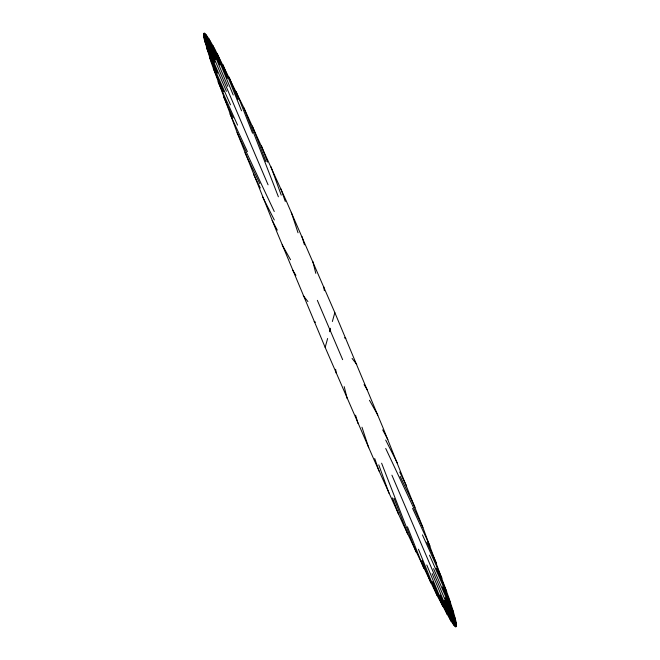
<?xml version="1.0" encoding="UTF-8"?>
<svg xmlns="http://www.w3.org/2000/svg" width="660" height="660" viewBox="0 0 660 660"><rect width="100%" height="100%" fill="white"/><g stroke="black" fill="none" stroke-linecap="round" stroke-linejoin="round"><path stroke-width="0.99" d="M325.157 347.366L277.109 232.535L237.113 132.536L211.258 62.609L203.932 38.189L203.486 33.388L205.194 33.652L209.047 38.998L214.962 49.319L243.961 107.984L286.06 200.45L334.843 312.634L382.891 427.465L422.887 527.464L448.742 597.391L453.461 612.018L456.068 621.811L456.514 626.612L454.806 626.348L450.953 621.002L437.143 595.559L403.177 524.345L373.939 459.55L325.157 347.366L327.632 338.498M329.513 331.733L330.487 328.267M332.368 321.502L334.843 312.634M314.152 321.445L315.562 322.212M344.438 337.788L345.848 338.555M303.262 295.589L307.931 301.595M352.069 358.405L356.738 364.411M292.578 269.998L295.919 275.352M364.081 384.648L367.422 390.002M282.183 244.868L290.524 259.718M369.476 400.282L377.817 415.132M272.143 220.382L277.307 230.159M382.693 429.841L387.857 439.618M262.548 196.73L274.312 219.978M385.688 440.022L397.452 463.27M253.465 174.091L260.296 188.001M399.704 471.999L406.535 485.909M244.967 152.642L259.801 183.579M400.199 476.421L415.033 507.358M237.113 132.536L274.271 211.522M385.729 448.478L422.887 527.464M229.969 113.941L247.417 151.635M412.582 508.365L430.031 546.059M223.583 96.987L233.079 117.777M426.921 542.223L436.417 563.013M218.014 81.807L237.55 125.103M422.449 534.897L441.986 578.193M213.287 68.516L223.707 91.847M436.293 568.153L446.713 591.484M209.459 57.214L230.488 104.8M429.511 555.2L450.541 602.786M206.539 47.982L217.561 73.153M442.439 586.847L453.461 612.018M204.567 40.903L226.446 91.344M433.554 568.656L455.433 619.096M203.544 36.028L214.83 62.263M445.17 597.737L456.456 623.972M203.486 33.388L268.075 184.816M317.344 300.341L342.655 359.659M391.924 475.183L456.514 626.612M204.386 33L215.597 59.507M444.403 600.493L455.614 627M206.242 34.873L227.832 86.361M432.168 573.639L453.758 625.127M209.047 38.998L219.838 64.969M440.162 595.031L450.953 621.002M212.767 45.334L233.219 94.999M426.781 565.001L447.233 614.666M217.379 53.84L227.436 78.482M432.564 581.518L442.621 606.16M222.857 64.441L241.543 110.773M418.457 549.227L437.143 595.559M229.144 77.072L238.136 99.635M421.864 560.365L430.856 582.928M236.197 91.616L252.557 133.204M407.443 526.795L423.803 568.384M243.961 107.984L278.38 196.787M381.62 463.213L416.039 552.016M252.384 126.035L265.922 161.626M394.078 498.374L407.616 533.965M261.401 145.645L267.523 162.096M392.477 497.904L398.599 514.355M270.93 166.658L281.242 195.154M378.757 464.846L389.07 493.342M280.921 188.908L285.301 201.498M374.698 458.502L379.079 471.091M291.274 212.239L298.031 232.782M361.969 427.218L368.725 447.76M301.933 236.462L304.433 244.81M355.567 415.189L358.066 423.538M312.799 261.393L315.802 273.364M344.198 386.636L347.201 398.607M323.796 286.852L324.349 290.705M335.651 369.295L336.204 373.147"/></g></svg>
